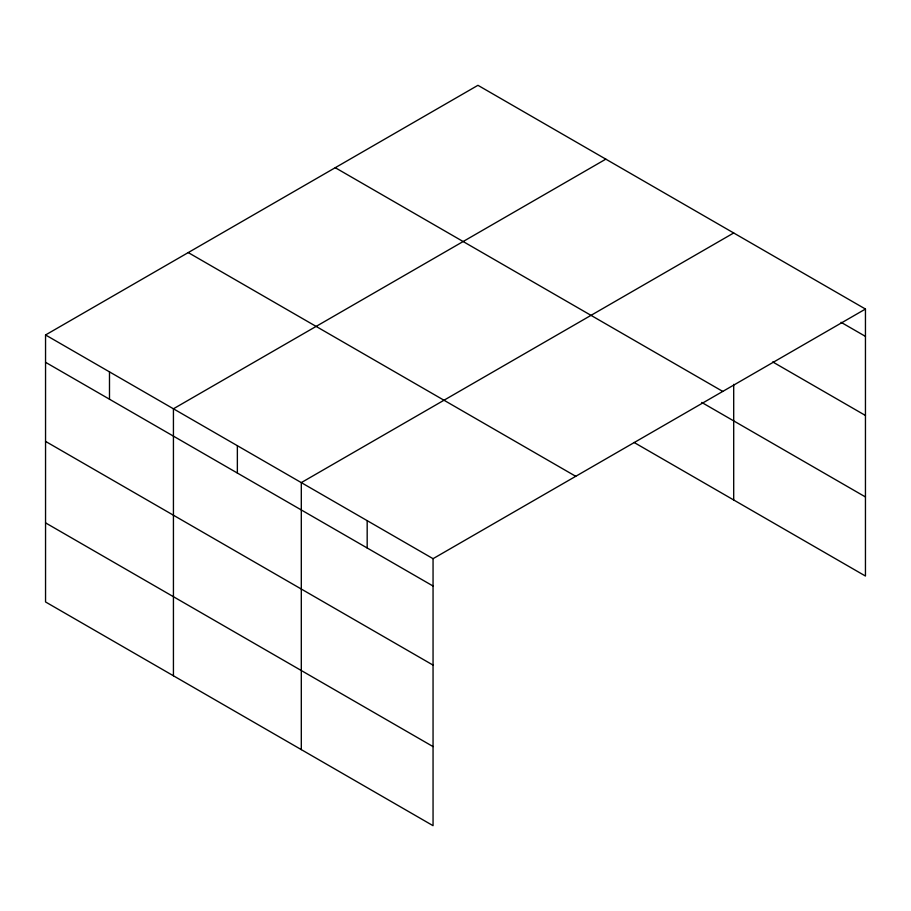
<?xml version="1.0" encoding="UTF-8"?>
<svg xmlns="http://www.w3.org/2000/svg" width="911" height="911" viewBox="0 0 911 911"><rect width="100%" height="100%" fill="white"/><g stroke="black" fill="none" stroke-linecap="round" stroke-linejoin="round"><path stroke-width="1.37" d="M865.45 309.045L477.945 85.315L45.55 334.963L45.55 601.955L433.055 825.685L433.055 558.682L865.45 309.045L865.45 576.037L634.102 442.473M605.826 159.152L173.432 408.788L173.432 675.791M733.697 232.977L301.302 482.614L301.302 749.616M841.047 322.3L865.45 336.387M772.733 361.94L865.45 415.473M335.259 167.704L722.765 391.423M701.732 402.434L865.45 496.95M188.235 252.575L575.741 476.305M45.55 334.963L433.055 558.682M45.55 362.305L433.055 586.024M45.55 441.391L433.055 665.11M45.55 522.868L433.055 746.599M733.697 384.362L733.697 499.98M367.179 520.648L367.179 547.989M237.361 445.707L237.361 473.048M109.491 371.87L109.491 399.223"/></g></svg>
